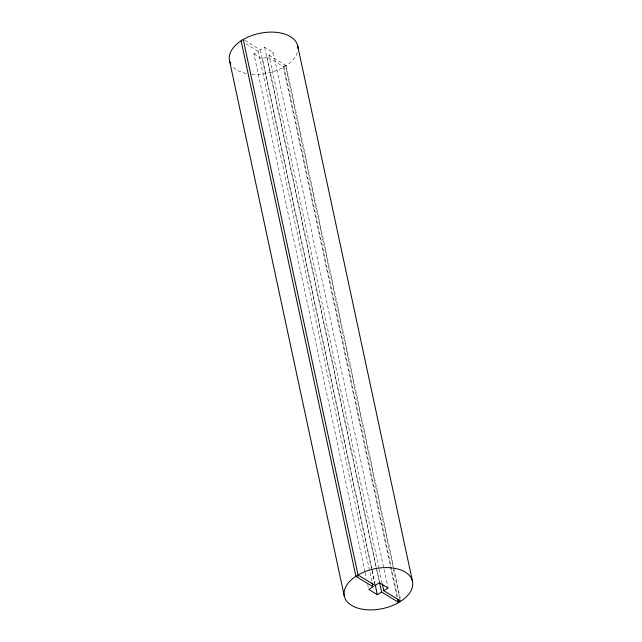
<?xml version="1.0" encoding="UTF-8"?>
<svg xmlns="http://www.w3.org/2000/svg" width="642" height="642" viewBox="0 0 642 642"><rect width="100%" height="100%" fill="white"/><g stroke="black" fill="none" stroke-linecap="round" stroke-linejoin="round"><path stroke-width="0.48" stroke-dasharray="3.21 2.41" d="M251.728 74.255A34.885 20.303 -12.1 0 0 283.7 67.169L286.509 65.428A34.885 20.303 -12.1 0 0 297.703 51.087M364.953 571.789L253.943 53.96L258.236 51.304L371.983 581.877M244.754 40.422L260.387 49.972L264.681 47.315L273.259 52.556L383.852 568.427M253.943 53.96L262.522 59.2L266.815 56.544L283.274 66.599L397.021 597.18M378.924 568.138L268.966 55.22L273.259 52.556M283.274 66.599L285.425 65.275L393.281 568.395M268.966 55.22L285.425 65.275M245.894 43.76L258.236 51.304M286.107 65.693L393.546 566.846M393.755 567.833L400.279 598.232M393.49 569.374L400.223 600.751M283.957 67.025L390.978 566.22M391.187 567.199L397.494 596.619M384.068 569.406L388.057 588.04M379.141 569.125L382.078 582.856M266.815 56.544L379.51 582.222M264.681 47.315L376.533 569.069M376.75 570.048L379.27 581.821M262.522 59.2L375.008 583.899M260.387 49.972L371.822 569.767M372.031 570.746L374.759 583.49M365.162 572.768L366.422 578.651M367.689 584.541L368.315 587.478M246.303 73.485A34.885 20.303 -12.1 0 1 231.914 65.661"/><path stroke-width="0.96" d="M297.976 48.535A34.885 20.303 -12.1 0 0 279.318 32.742A34.885 20.303 -12.1 0 0 243.503 39.347L240.694 41.088A34.885 20.303 -12.1 0 0 230.221 62.828M355.893 576.307L355.491 576.572A34.885 20.303 -12.1 0 0 351.607 605.39A34.885 20.303 -12.1 0 0 398.497 602.653L401.306 600.912A34.885 20.303 -12.1 0 0 405.19 572.094A34.885 20.303 -12.1 0 0 358.3 574.831L355.893 576.307L241.095 40.823M372.191 582.864L373.034 586.78L368.741 589.444L377.319 594.685L381.613 592.028L398.072 602.084L400.223 600.751L383.764 590.696L382.295 583.835M383.764 590.696L388.057 588.04L379.478 582.8L375.185 585.456L358.726 575.401L356.575 576.725L373.034 586.78M297.736 46.055L412.533 581.54M398.128 599.564L398.754 602.501M397.438 599.138L398.072 602.084M379.51 582.222L381.613 592.028M375.217 584.878L377.319 594.685M243.246 39.499L358.043 574.975M229.467 60.46L344.264 595.945M230.871 64.12A34.885 20.303 -12.1 0 1 230.366 63.157"/></g></svg>
